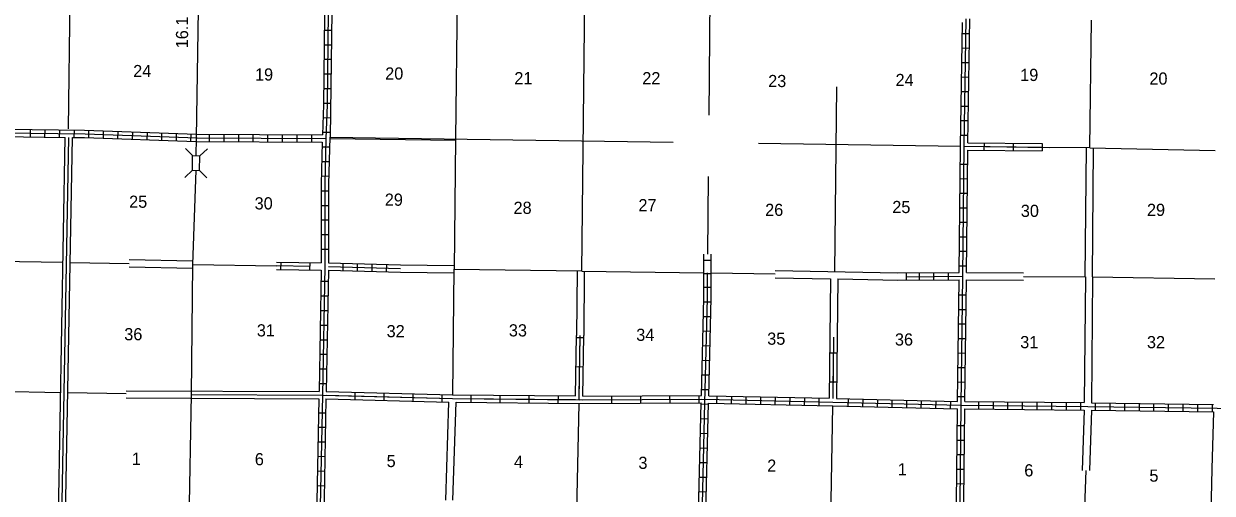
# Model space of a CAD drawing. Extents: x 1142892 to 1570202, y 16283729 to 16658946.
# Drawn here: x 1359262 to 1408107, y 16372039 to 16391321 of the extents above; entities that cross this region are included whole.
import ezdxf

# ---------------------------------------------------------------- set-up
doc = ezdxf.new("R2010")
doc.units = 0
for name, color, linetype in [('L10', 7, 'Continuous'), ('L11', 7, 'Continuous'), ('L13', 7, 'Continuous'), ('L14', 7, 'Continuous'), ('L18', 7, 'Continuous'), ('L28', 7, 'Continuous'), ('L3', 7, 'Continuous'), ('L8', 7, 'Continuous'), ('L9', 7, 'Continuous')]:
    doc.layers.add(name, color=color, linetype=linetype)

msp = doc.modelspace()

# ---------------------------------------------------------------- linework, layer by layer
at = {"layer": 'L10'}
for points in [[(1382002, 16381171), (1381974, 16378521)], [(1382300, 16381163), (1382274, 16378521)]]:
    msp.add_lwpolyline(points, dxfattribs=at)
at = {"layer": 'L11'}
for p, q in [((1360683, 16371096), (1360967, 16386654)), ((1360983, 16371088), (1361267, 16386654)), ((1363589, 16381633), (1366213, 16381588)), ((1363589, 16381333), (1366207, 16381288)), ((1374750, 16381421), (1376941, 16381388)), ((1374750, 16381121), (1376941, 16381088)), ((1390148, 16381187), (1395187, 16381086)), ((1398009, 16381103), (1400356, 16381088)), ((1390142, 16380891), (1392417, 16380844)), ((1392417, 16380844), (1392391, 16378454)), ((1392717, 16380838), (1392691, 16378454)), ((1392717, 16380838), (1395182, 16380787)), ((1398005, 16380803), (1400351, 16380788)), ((1402892, 16380921), (1402849, 16375763)), ((1403192, 16380921), (1403149, 16375754)), ((1363474, 16376251), (1371400, 16376213)), ((1363474, 16375951), (1371383, 16375913))]:
    msp.add_line(p, q, dxfattribs=at)
for points in [[(1402889, 16380921), (1402933, 16386238)], [(1403189, 16380921), (1403232, 16386221)], [(1376609, 16371759), (1376733, 16375783)], [(1376902, 16371754), (1377033, 16375778)], [(1402849, 16375454), (1402757, 16372975)], [(1403149, 16375446), (1403060, 16372970)], [(1408157, 16375388), (1408090, 16373038), (1407915, 16365179)]]:
    msp.add_lwpolyline(points, dxfattribs=at)
at = {"layer": 'L13'}
for p, q in [((1377383, 16418030), (1377007, 16386589)), ((1361216, 16397451), (1361092, 16387013)), ((1382199, 16381164), (1382369, 16397091)), ((1387432, 16387563), (1387491, 16393821)), ((1392666, 16388738), (1392582, 16381138)), ((1371838, 16386662), (1385958, 16386463)), ((1377010, 16386589), (1376949, 16381238)), ((1389457, 16386413), (1397766, 16386290)), ((1401114, 16386248), (1403082, 16386237)), ((1403081, 16386225), (1408232, 16386121)), ((1387373, 16381861), (1387407, 16385046)), ((1346542, 16381779), (1360875, 16381529)), ((1361175, 16381521), (1363589, 16381481)), ((1366209, 16381438), (1369650, 16381378)), ((1376941, 16381238), (1376883, 16376079)), ((1376941, 16381238), (1382199, 16381168)), ((1382199, 16381164), (1387216, 16381096)), ((1387516, 16381092), (1390146, 16381056)), ((1400354, 16380938), (1402892, 16380921)), ((1403189, 16380921), (1408218, 16380838)), ((1326809, 16376779), (1360775, 16376179)), ((1361075, 16376179), (1363474, 16376136)), ((1381995, 16371300), (1382091, 16375729)), ((1392418, 16370460), (1392507, 16375633))]:
    msp.add_line(p, q, dxfattribs=at)
for points in [[(1403082, 16386237), (1403148, 16391472)], [(1402910, 16372972), (1402815, 16370333), (1402765, 16365231)]]:
    msp.add_lwpolyline(points, dxfattribs=at)
at = {"layer": 'L18'}
for p, q in [((1366200, 16385904), (1365908, 16386204)), ((1366191, 16385304), (1366200, 16385904)), ((1366200, 16385904), (1366500, 16385896)), ((1366491, 16385296), (1366500, 16385896)), ((1366500, 16385896), (1366808, 16386188)), ((1366191, 16385304), (1365883, 16385004)), ((1366191, 16385304), (1366491, 16385296)), ((1366491, 16385296), (1366783, 16384988))]:
    msp.add_line(p, q, dxfattribs=at)
at = {"layer": 'L3'}
for points in [[(1366350, 16385896), (1366358, 16386638), (1366450, 16391913), (1366483, 16393338)], [(1366208, 16381438), (1366341, 16385304)], [(1365908, 16358629), (1365925, 16360288), (1365975, 16365571), (1366066, 16370863), (1366158, 16376088), (1366208, 16381438)]]:
    msp.add_lwpolyline(points, dxfattribs=at)
at = {"layer": 'L8'}
for p, q in [((1371616, 16391063), (1371916, 16391063)), ((1397833, 16390927), (1398131, 16390923)), ((1371608, 16390463), (1371908, 16390463)), ((1397824, 16390330), (1398123, 16390326)), ((1371600, 16389863), (1371900, 16389863)), ((1371591, 16389263), (1371891, 16389263)), ((1397816, 16389734), (1398114, 16389729)), ((1397807, 16389137), (1398105, 16389133)), ((1371583, 16388663), (1371883, 16388663)), ((1397799, 16388541), (1398097, 16388536)), ((1371575, 16388063), (1371875, 16388063)), ((1397790, 16387944), (1398088, 16387940)), ((1371558, 16387471), (1371858, 16387463)), ((1397782, 16387347), (1398080, 16387343)), ((1359533, 16386679), (1359542, 16386979)), ((1360133, 16386671), (1360142, 16386971)), ((1360733, 16386663), (1360742, 16386963)), ((1361333, 16386654), (1361342, 16386954)), ((1361933, 16386638), (1361942, 16386938)), ((1362533, 16386621), (1362542, 16386921)), ((1363133, 16386596), (1363142, 16386896)), ((1363733, 16386579), (1363742, 16386879)), ((1364333, 16386554), (1364342, 16386854)), ((1364933, 16386538), (1364941, 16386838)), ((1365533, 16386521), (1365541, 16386813)), ((1371541, 16386871), (1371841, 16386863)), ((1366133, 16386496), (1366141, 16386796)), ((1366358, 16386788), (1371541, 16386763)), ((1366358, 16386638), (1371683, 16386613)), ((1366358, 16386488), (1371525, 16386463)), ((1366883, 16386788), (1366883, 16386488)), ((1367483, 16386779), (1367483, 16386479)), ((1368083, 16386779), (1368083, 16386479)), ((1368683, 16386779), (1368683, 16386479)), ((1369283, 16386771), (1369283, 16386471)), ((1369883, 16386771), (1369883, 16386471)), ((1370483, 16386771), (1370483, 16386471)), ((1371083, 16386763), (1371083, 16386463)), ((1397773, 16386751), (1398071, 16386747)), ((1371525, 16386271), (1371825, 16386263)), ((1397916, 16386288), (1401407, 16386246)), ((1371508, 16385671), (1371808, 16385663)), ((1397758, 16385557), (1398057, 16385554)), ((1371500, 16385071), (1371800, 16385063)), ((1397752, 16384961), (1398050, 16384957)), ((1371491, 16384463), (1371791, 16384463)), ((1397745, 16384364), (1398044, 16384361)), ((1371491, 16383863), (1371791, 16383863)), ((1397739, 16383768), (1398037, 16383764)), ((1371491, 16383263), (1371791, 16383263)), ((1397732, 16383171), (1398031, 16383168)), ((1371483, 16382663), (1371783, 16382663)), ((1397726, 16382574), (1398024, 16382571)), ((1371483, 16382063), (1371783, 16382063)), ((1397719, 16381978), (1398017, 16381975)), ((1371783, 16381496), (1374750, 16381421)), ((1372383, 16381179), (1372383, 16381479)), ((1372975, 16381163), (1372983, 16381463)), ((1373575, 16381154), (1373583, 16381454)), ((1374175, 16381138), (1374183, 16381438)), ((1387218, 16381607), (1387518, 16381607)), ((1371783, 16381346), (1374750, 16381271)), ((1371783, 16381196), (1374750, 16381121)), ((1387221, 16381067), (1387521, 16381067)), ((1395187, 16381086), (1397709, 16381103)), ((1395524, 16380929), (1397857, 16380954)), ((1395528, 16381096), (1395528, 16380796)), ((1396057, 16381088), (1396057, 16380788)), ((1396657, 16381088), (1396657, 16380788)), ((1397257, 16381096), (1397257, 16380796)), ((1397713, 16381381), (1398011, 16381378)), ((1371475, 16380746), (1371775, 16380746)), ((1387216, 16380496), (1387516, 16380496)), ((1395182, 16380787), (1397705, 16380803)), ((1371466, 16380146), (1371758, 16380146)), ((1397698, 16380188), (1397997, 16380185)), ((1371450, 16379546), (1371750, 16379546)), ((1387216, 16379896), (1387516, 16379896)), ((1397691, 16379592), (1397989, 16379588)), ((1387199, 16379296), (1387499, 16379296)), ((1397683, 16378995), (1397982, 16378992)), ((1371441, 16378946), (1371741, 16378946)), ((1382091, 16375879), (1382124, 16378521)), ((1387182, 16378704), (1387482, 16378696)), ((1371433, 16378346), (1371733, 16378346)), ((1387166, 16378104), (1387466, 16378096)), ((1397676, 16378399), (1397974, 16378395)), ((1371425, 16377746), (1371725, 16377746)), ((1397668, 16377802), (1397967, 16377798)), ((1371408, 16377146), (1371708, 16377146)), ((1387149, 16377504), (1387449, 16377496)), ((1397661, 16377206), (1397959, 16377202)), ((1387132, 16376904), (1387432, 16376896)), ((1397653, 16376609), (1397952, 16376605)), ((1371400, 16376546), (1371700, 16376546)), ((1387124, 16376304), (1387424, 16376296)), ((1387107, 16375704), (1387407, 16375696)), ((1387749, 16375738), (1387757, 16376038)), ((1388349, 16375721), (1388357, 16376021)), ((1388949, 16375704), (1388957, 16376004)), ((1389549, 16375696), (1389557, 16375996)), ((1390149, 16375679), (1390157, 16375979)), ((1390749, 16375671), (1390757, 16375971)), ((1391349, 16375654), (1391357, 16375954)), ((1391949, 16375638), (1391957, 16375938)), ((1393149, 16375613), (1393157, 16375913)), ((1393749, 16375596), (1393757, 16375896)), ((1394349, 16375588), (1394357, 16375888)), ((1394949, 16375571), (1394957, 16375871)), ((1395549, 16375554), (1395557, 16375854)), ((1396149, 16375546), (1396157, 16375846)), ((1396749, 16375529), (1396757, 16375829)), ((1397349, 16375513), (1397357, 16375813)), ((1397646, 16376012), (1397944, 16376009)), ((1398499, 16375796), (1398499, 16375496)), ((1399099, 16375788), (1399099, 16375488)), ((1399699, 16375788), (1399699, 16375488)), ((1400299, 16375779), (1400299, 16375479)), ((1400899, 16375771), (1400899, 16375471)), ((1401499, 16375771), (1401499, 16375471)), ((1402099, 16375763), (1402099, 16375463)), ((1402699, 16375754), (1402699, 16375479)), ((1403299, 16375746), (1403299, 16375446)), ((1403899, 16375738), (1403899, 16375438)), ((1404499, 16375729), (1404499, 16375429)), ((1405099, 16375721), (1405099, 16375421)), ((1405699, 16375713), (1405699, 16375413)), ((1406299, 16375704), (1406299, 16375404)), ((1406899, 16375696), (1406899, 16375396)), ((1407499, 16375688), (1407499, 16375388)), ((1408099, 16375679), (1408099, 16375379)), ((1371375, 16375346), (1371675, 16375346)), ((1387091, 16375104), (1387391, 16375096)), ((1371366, 16374754), (1371666, 16374746)), ((1397632, 16374819), (1397930, 16374816)), ((1371350, 16374154), (1371650, 16374146)), ((1387074, 16374504), (1387374, 16374496)), ((1397626, 16374223), (1397924, 16374219)), ((1387057, 16373904), (1387357, 16373896)), ((1397619, 16373626), (1397917, 16373623)), ((1371341, 16373554), (1371641, 16373546)), ((1387049, 16373304), (1387349, 16373296)), ((1371325, 16372954), (1371625, 16372946)), ((1387032, 16372704), (1387332, 16372696)), ((1397612, 16373029), (1397911, 16373026)), ((1371316, 16372354), (1371616, 16372346)), ((1397606, 16372433), (1397904, 16372430)), ((1387016, 16372104), (1387316, 16372096))]:
    msp.add_line(p, q, dxfattribs=at)
for points in [[(1371825, 16402463), (1371783, 16398246), (1371808, 16395555), (1371775, 16391830), (1371725, 16387996), (1371683, 16386613), (1371641, 16384729), (1371633, 16381346)], [(1371975, 16402463), (1371933, 16398246), (1371958, 16395555), (1371925, 16391830), (1371857, 16386661)], [(1371623, 16391680), (1371575, 16387996), (1371541, 16386763)], [(1397549, 16356504), (1397599, 16359804), (1397632, 16365104), (1397732, 16370363), (1397790, 16375654), (1397857, 16380954), (1397916, 16386288), (1397990, 16391521)], [(1397709, 16381103), (1397766, 16386290), (1397838, 16391374)], [(1398068, 16386436), (1398140, 16391519)], [(1350542, 16387038), (1355792, 16386904), (1358417, 16386846), (1361783, 16386796), (1366383, 16386638)], [(1358542, 16386996), (1361758, 16386946), (1366366, 16386788)], [(1355917, 16386754), (1358392, 16386696), (1360967, 16386654)], [(1361267, 16386654), (1361758, 16386646), (1366350, 16386488)], [(1371525, 16386463), (1371491, 16384729), (1371483, 16381496)], [(1371838, 16386662), (1371791, 16384729), (1371783, 16381496)], [(1398009, 16381103), (1398064, 16386136)], [(1387116, 16376046), (1387216, 16380046), (1387216, 16381863)], [(1387416, 16376038), (1387516, 16380046), (1387516, 16381859)], [(1371633, 16381346), (1371541, 16376063), (1371433, 16370846), (1371316, 16365529), (1371325, 16362254), (1371283, 16360213), (1371225, 16354954)], [(1371483, 16381196), (1371400, 16376213)], [(1371783, 16381196), (1371691, 16376213)], [(1386916, 16354713), (1386991, 16359979), (1387049, 16365263), (1387124, 16370404), (1387257, 16375746), (1387366, 16380046), (1387366, 16381096)], [(1397642, 16375808), (1397705, 16380803)], [(1397942, 16375803), (1398005, 16380803)], [(1366158, 16376088), (1371541, 16376063), (1376883, 16375929), (1382091, 16375879), (1387257, 16375896), (1392516, 16375779), (1397790, 16375654)], [(1371383, 16375913), (1371291, 16370996)], [(1371683, 16375913), (1371591, 16370988)], [(1386982, 16370704), (1387107, 16375746)], [(1387282, 16370704), (1387399, 16375738)], [(1387399, 16375738), (1392507, 16375635)], [(1387416, 16376038), (1392366, 16375938)], [(1392507, 16375633), (1397639, 16375508)], [(1392666, 16375929), (1397642, 16375808)], [(1397790, 16375654), (1402999, 16375604), (1408307, 16375529), (1413540, 16375488), (1418865, 16375488), (1424123, 16375438), (1429406, 16375379), (1434498, 16375321)], [(1397942, 16375803), (1402849, 16375763)], [(1403149, 16375754), (1408157, 16375688)], [(1397485, 16365257), (1397582, 16370365), (1397639, 16375508)], [(1397884, 16370512), (1397939, 16375503)], [(1397939, 16375503), (1402849, 16375454)], [(1403149, 16375446), (1408157, 16375388)]]:
    msp.add_lwpolyline(points, dxfattribs=at)
at = {"layer": 'L9'}
for p, q in [((1360812, 16369914), (1361117, 16386652)), ((1371858, 16386613), (1377008, 16386538)), ((1398068, 16386436), (1401116, 16386400)), ((1398730, 16386427), (1398726, 16386129)), ((1399923, 16386413), (1399919, 16386115)), ((1401116, 16386399), (1401113, 16386101)), ((1397914, 16386288), (1401114, 16386250)), ((1398064, 16386136), (1401111, 16386100)), ((1369652, 16381528), (1371483, 16381496)), ((1369831, 16381226), (1369836, 16381524)), ((1371024, 16381205), (1371029, 16381503)), ((1369647, 16381228), (1371483, 16381196)), ((1371027, 16381354), (1369650, 16381378)), ((1381941, 16376038), (1381974, 16378521)), ((1382091, 16376031), (1382124, 16378523)), ((1382241, 16376029), (1382274, 16378521)), ((1382272, 16378416), (1381974, 16378420)), ((1392391, 16378454), (1392366, 16375938)), ((1392541, 16378454), (1392516, 16375929)), ((1392691, 16378454), (1392666, 16375929)), ((1392683, 16377792), (1392385, 16377795)), ((1392534, 16377794), (1392516, 16375936)), ((1382256, 16377223), (1381958, 16377227)), ((1392671, 16376599), (1392373, 16376602)), ((1372876, 16375883), (1372884, 16376181)), ((1374069, 16375852), (1374077, 16376151)), ((1375262, 16375822), (1375270, 16376120)), ((1376455, 16375791), (1376463, 16376089)), ((1377651, 16375774), (1377653, 16376072)), ((1378844, 16375764), (1378846, 16376062)), ((1380037, 16375754), (1380039, 16376053)), ((1381230, 16375744), (1381233, 16376043)), ((1382241, 16375879), (1387116, 16375896)), ((1383435, 16375734), (1383434, 16376033)), ((1384628, 16375738), (1384627, 16376037)), ((1385822, 16375742), (1385821, 16376041)), ((1387015, 16375747), (1387014, 16376045))]:
    msp.add_line(p, q, dxfattribs=at)
for points in [[(1371691, 16376213), (1376883, 16376079), (1381941, 16376038)], [(1371683, 16375913), (1376733, 16375783)], [(1371687, 16376063), (1376880, 16375929), (1381940, 16375888)], [(1377033, 16375778), (1382091, 16375729), (1387107, 16375746)], [(1382241, 16376029), (1387116, 16376046)]]:
    msp.add_lwpolyline(points, dxfattribs=at)

# ---------------------------------------------------------------- texts
at = {"layer": 'L14'}
for s, p in [('24', (1363758, 16389130)), ('19', (1368766, 16388988)), ('20', (1374116, 16389030)), ('21', (1379424, 16388838)), ('22', (1384683, 16388838)), ('24', (1395091, 16388763)), ('19', (1400215, 16388971)), ('20', (1405524, 16388821)), ('23', (1389857, 16388721)), ('25', (1363592, 16383763)), ('30', (1368750, 16383696)), ('29', (1374100, 16383846)), ('28', (1379391, 16383513)), ('27', (1384524, 16383621)), ('26', (1389732, 16383429)), ('25', (1394957, 16383546)), ('30', (1400240, 16383388)), ('29', (1405424, 16383429)), ('36', (1363392, 16378321)), ('31', (1368841, 16378479)), ('32', (1374175, 16378446)), ('33', (1379199, 16378479)), ('34', (1384433, 16378296)), ('35', (1389816, 16378138)), ('36', (1395066, 16378104)), ('31', (1400215, 16377996)), ('32', (1405424, 16377996)), ('1', (1363700, 16373204)), ('6', (1368758, 16373188)), ('5', (1374175, 16373113)), ('4', (1379408, 16373079)), ('3', (1384524, 16373038)), ('2', (1389816, 16372921)), ('1', (1395182, 16372771)), ('6', (1400382, 16372729)), ('5', (1405524, 16372513))]:
    msp.add_text(s, height=500, rotation=0, dxfattribs=at).set_placement(p)
at = {"layer": 'L28'}
msp.add_text('16.1', height=500, rotation=90, dxfattribs=at).set_placement((1366016, 16390313))

doc.saveas('drawing.dxf')
